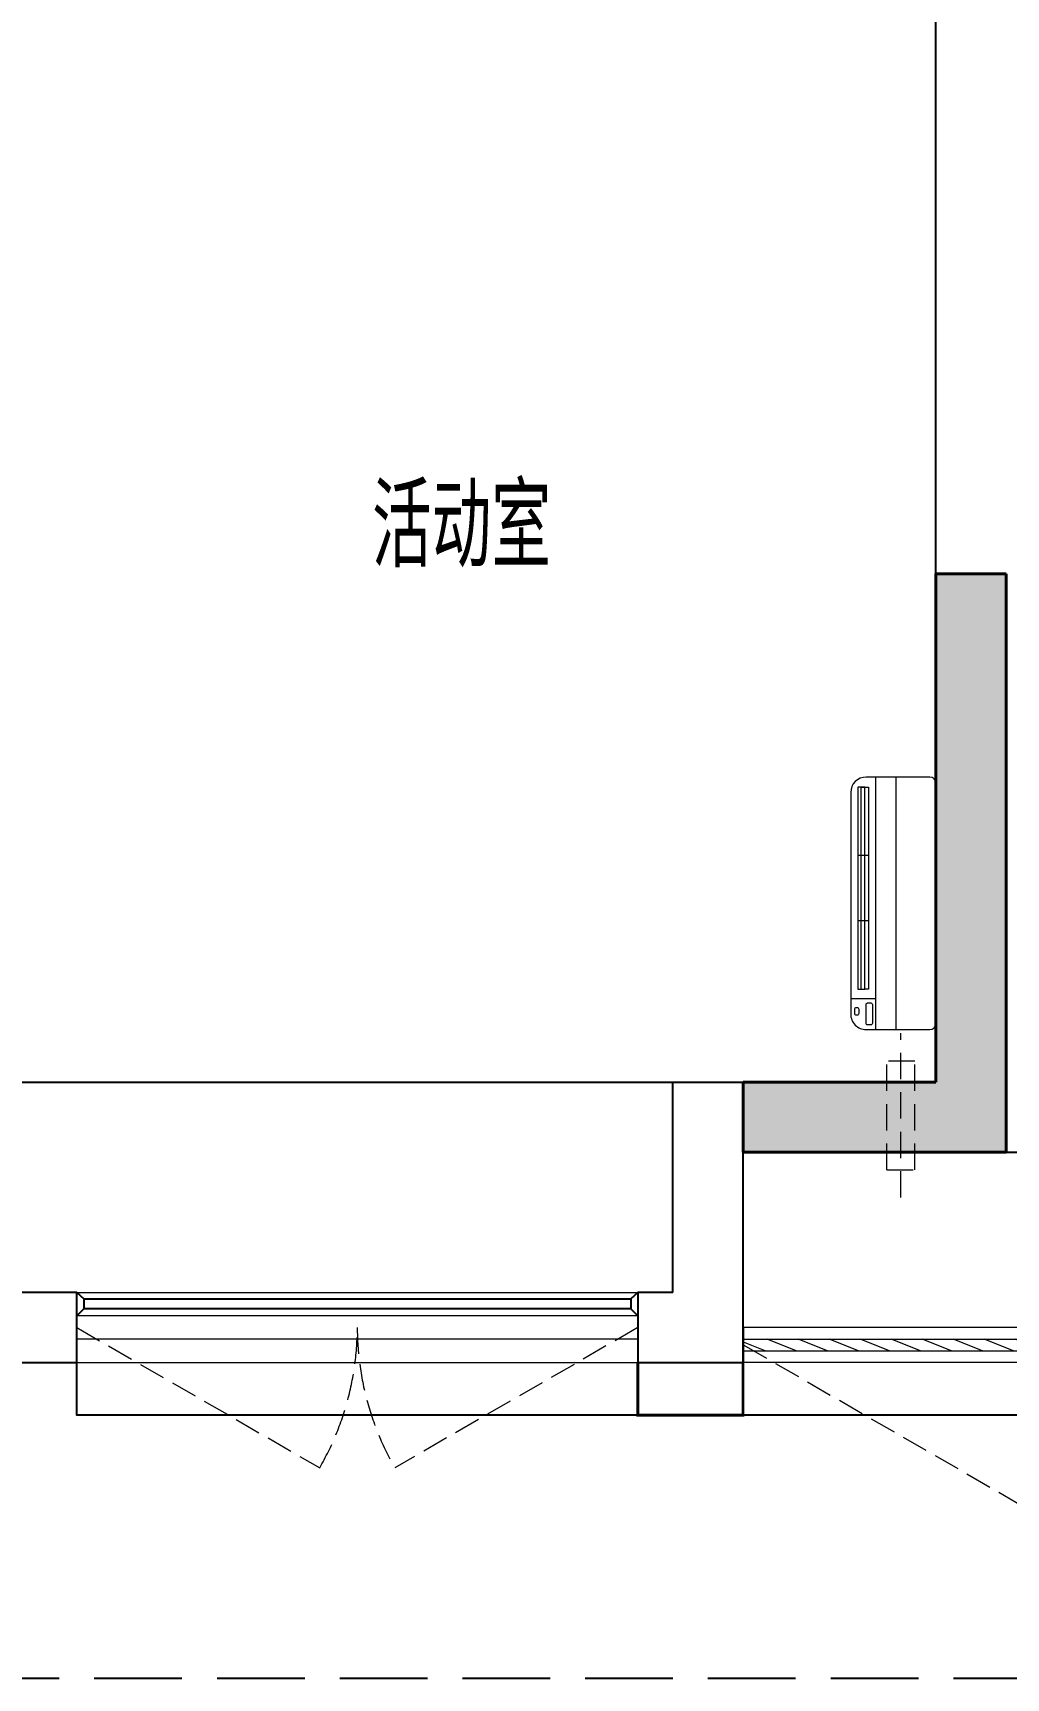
# Model space of a CAD drawing. Extents: x 3753737 to 4713801, y -857380 to 24339.
# Drawn here: x 4053938 to 4056713, y -713910 to -709217 of the extents above; entities that cross this region are included whole.
import ezdxf

# ---------------------------------------------------------------- set-up
doc = ezdxf.new("R2010")
doc.units = 0
doc.header["$LTSCALE"] = 1000
doc.header["$MEASUREMENT"] = 0
doc.linetypes.add('DASH', pattern=[0.35, 0.25, -0.1])
doc.linetypes.add('HIDDEN', pattern=[0.375, 0.25, -0.125])
doc.layers.get('0').update_dxf_attribs({"linetype": 'CONTINUOUS'})
for name, color, linetype in [('!!电气', 1, 'CONTINUOUS'), ('3-栏杆1', 252, 'CONTINUOUS'), ('3.5方案汇报，与郭总、侯月琴确定户型_t8$0$2020.03.04 -1安徽标准化洋房户型(UA）_t8_t8$0$看线', 154, 'CONTINUOUS'), ('WALL', 252, 'CONTINUOUS'), ('卫生间', 6, 'CONTINUOUS'), ('看线', 185, 'CONTINUOUS')]:
    doc.layers.add(name, color=color, linetype=linetype)
for name, color, linetype, lineweight in [('COLUMN', 252, 'CONTINUOUS', 40), ('PUB_HATCH', 8, 'CONTINUOUS', 9), ('PUB_TEXT', 7, 'CONTINUOUS', 20), ('WINDOW', 146, 'CONTINUOUS', 20), ('平面-空调室内机', 176, 'CONTINUOUS', 9), ('平面-空调预留孔', 252, 'CONTINUOUS', 15)]:
    doc.layers.add(name, color=color, linetype=linetype, lineweight=lineweight)
doc.styles.get("Standard").update_dxf_attribs({"font": 'gbenor.shx', "bigfont": 'gbcbig.shx'})

# ---------------------------------------------------------------- blocks, each defined once
blk = doc.blocks.new('A$C148B7D8E')
at = {"layer": '卫生间', "color": 252, "linetype": 'DASH'}
blk.add_lwpolyline([(16100, 14000), (16100, 15400), (7700, 15400), (7700, 10800), (7300, 10800), (7300, 10000), (900, 10000), (900, 9000), (-900, 9000), (-900, -900), (1750, -900), (1750, -2100), (23450, -2100), (23450, -900), (25100, -900)], dxfattribs=at)
blk = doc.blocks.new('GFDGFSDFGD')
at = {"layer": 'PUB_HATCH'}
blk.add_hatch(color=256, dxfattribs=at).paths.add_polyline_path([(435666.6, 364323.7), (436416.6, 364323.7), (436416.6, 365973.7), (436216.6, 365973.7), (436216.6, 364523.7), (435666.6, 364523.7)])
at = {"layer": 'COLUMN', "color": 252}
for p, q in [((436416.6, 365973.7), (436216.6, 365973.7)), ((436216.6, 365973.7), (436216.6, 364523.7)), ((436416.6, 364323.7), (436416.6, 365973.7)), ((436216.6, 364523.7), (435666.6, 364523.7)), ((435666.6, 364523.7), (435666.6, 364323.7)), ((435666.6, 364323.7), (436416.6, 364323.7))]:
    blk.add_line(p, q, dxfattribs=at)
blk = doc.blocks.new('dongkong')
at = {"layer": '平面-空调预留孔', "color": 8, "linetype": 'HIDDEN', "ltscale": 0.3}
for p, q in [((-603796, 210899.9), (-603796, 210431.5)), ((-603836, 210821), (-603836, 210510.8)), ((-603836, 210821), (-603756, 210821)), ((-603756, 210821), (-603756, 210510.8))]:
    blk.add_line(p, q, dxfattribs=at)
blk.add_lwpolyline([(-603756, 210510.8), (-603836, 210510.8)], dxfattribs=at)
blk = doc.blocks.new('A$C001338C2')
at = {"color": 8}
for p, q in [((845, 303.6), (55, 303.6)), ((109.1, 214.8), (109.1, 303.6)), ((0, 248.6), (0, 22)), ((900, 22), (900, 248.6)), ((22, 0), (878, 0))]:
    blk.add_line(p, q, dxfattribs=at)
at = {"color": 8, "lineweight": 5}
for p, q in [((864.6, 278.7), (144.5, 278.7)), ((144.5, 278.7), (144.5, 265.8)), ((387, 278.7), (144.5, 278.7)), ((144.5, 278.7), (144.5, 252.9)), ((144.5, 265.8), (864.6, 265.8)), ((144.5, 239.9), (144.5, 252.9)), ((144.5, 252.9), (864.6, 252.9)), ((864.6, 239.9), (144.5, 239.9)), ((387, 239.9), (387, 278.7)), ((622, 239.9), (387, 239.9)), ((864.6, 278.7), (622, 278.7)), ((622, 278.7), (622, 239.9)), ((864.6, 252.9), (864.6, 278.7)), ((864.6, 265.8), (864.6, 239.9)), ((900, 214.8), (0, 214.8)), ((900, 143.2), (0, 143.2))]:
    blk.add_line(p, q, dxfattribs=at)
at = {"color": 8}
for points in [[(89.2, 226.4), (22.2, 226.4, -0.414214), (16.7, 231.9), (16.7, 243.1, -0.414214), (22.2, 248.6), (89.2, 248.6, -0.414214), (94.7, 243.1), (94.7, 231.9, -0.414214)], [(73.1, 275), (56.8, 275, -0.414214), (51.3, 280.5), (51.3, 283.4, -0.414214), (56.8, 288.9), (73.1, 288.9, -0.414214), (78.6, 283.4), (78.6, 280.5, -0.414214)]]:
    blk.add_lwpolyline(points, format="xyb", close=True, dxfattribs=at)
for centre, radius, start, end in [((55, 248.6), 55, 90, 180), ((845, 248.6), 55, 360, 90), ((22, 22), 22, 180, 270), ((878, 22), 22, 270, 360)]:
    blk.add_arc(centre, radius, start, end, dxfattribs=at)
blk = doc.blocks.new('ASDFSD')
at = {"layer": '3-栏杆1', "color": 5}
for p, q in [((681762.6, 334937.5), (681742.3, 334955.3)), ((681742.3, 334955.3), (681762.6, 334937.5)), ((683322.1, 334937.5), (681762.6, 334937.5)), ((681762.6, 334937.5), (681762.6, 334908.3)), ((683322.1, 334937.5), (683342.3, 334955.3)), ((683342.3, 334955.3), (683322.1, 334937.5)), ((683322.1, 334937.5), (683322.1, 334908.3)), ((681742.3, 334888.4), (681762.6, 334908.3)), ((681762.6, 334908.2), (683322.1, 334908.2)), ((683322.1, 334908.3), (683342.3, 334888.4)), ((683342.3, 334888.4), (683322.1, 334908.3))]:
    blk.add_line(p, q, dxfattribs=at)
blk = doc.blocks.new('$WINLIB2D$00000039')
at = {"color": 0}
for points in [[(-0.5, 0.5), (-0.5, -0.5)], [(0.5, 0.5), (-0.5, 0.5)], [(0.5, -0.5), (0.5, 0.5)], [(-0.5, 0.1667), (0.5, 0.1667)], [(-0.3839, -0.1667), (-0.448, 0.1667)], [(-0.3159, -0.1667), (-0.38, 0.1667)], [(-0.2479, -0.1667), (-0.312, 0.1667)], [(-0.1799, -0.1667), (-0.244, 0.1667)], [(-0.1119, -0.1667), (-0.176, 0.1667)], [(-0.0439, -0.1667), (-0.108, 0.1667)], [(0.0241, -0.1667), (-0.04, 0.1667)], [(0.0921, -0.1667), (0.028, 0.1667)], [(0.16, -0.1667), (0.0959, 0.1667)], [(0.228, -0.1667), (0.1639, 0.1667)], [(0.296, -0.1667), (0.2319, 0.1667)], [(0.364, -0.1667), (0.2999, 0.1667)], [(0.432, -0.1667), (0.3679, 0.1667)], [(0.5, -0.1667), (0.4359, 0.1667)], [(-0.4519, -0.1667), (-0.5, 0.0836)], [(-0.5, -0.1667), (0.5, -0.1667)], [(0.5, -0.5), (-0.5, -0.5)]]:
    blk.add_lwpolyline(points, dxfattribs=at)
blk = doc.blocks.new('$WINLIB2D$00000001')
at = {"color": 0}
for points in [[(-0.5, 0.5), (-0.5, -0.5)], [(-0.5, 0.5), (0.5, 0.5)], [(0.5, -0.5), (0.5, 0.5)], [(0.5, 0.1667), (-0.5, 0.1667)], [(0.5, -0.1667), (-0.5, -0.1667)], [(-0.5, -0.5), (0.5, -0.5)]]:
    blk.add_lwpolyline(points, dxfattribs=at)
blk = doc.blocks.new('A$C5F341E43')
at = {"color": 252, "const_width": 8}
blk.add_lwpolyline([(15050, -100), (15050, -250), (14750, -250), (14750, -100)], dxfattribs=at)
at = {"layer": '3.5方案汇报，与郭总、侯月琴确定户型_t8$0$2020.03.04 -1安徽标准化洋房户型(UA）_t8_t8$0$看线', "color": 252, "ltscale": 10}
blk.add_line((12600, 700), (14850, 700), dxfattribs=at)
at = {"layer": 'WALL', "color": 252}
for p, q in [((15600, 1800), (15600, 4700)), ((15600, 700), (15600, 1800)), ((14850, 700), (15600, 700)), ((14850, 100), (14850, 700)), ((15050, 500), (15700, 500)), ((15050, -100), (15050, 500)), ((15700, 500), (16350, 500)), ((13150, 100), (12600, 100)), ((13150, -100), (13150, 100)), ((14850, 100), (14750, 100)), ((14750, 100), (14750, -100)), ((12500, -100), (13150, -100)), ((14750, -100), (15050, -100))]:
    blk.add_line(p, q, dxfattribs=at)
at = {"layer": 'WINDOW', "color": 252, "linetype": 'DASH', "ltscale": 0.3}
for points in [[(13150, 0), (13842.8, -400, 0.131652), (13950, 0)], [(14750, 0), (14057.2, -400, -0.131652), (13950, 0)], [(15051.9, -50), (16177.8, -700, 0.131652), (16351.9, -50)]]:
    blk.add_lwpolyline(points, format="xyb", dxfattribs=at)
at = {"layer": '看线', "color": 252, "ltscale": 0.5}
for points in [[(14750, -100), (14750, -250), (13150, -250), (13150, -100)], [(16350, -250), (15050, -250)]]:
    blk.add_lwpolyline(points, dxfattribs=at)
at = {"color": 252}
for name, p in [('A$C148B7D8E', (-100, 1100)), ('GFDGFSDFGD', (-420616.6, -363823.7))]:
    blk.add_blockref(name, p, dxfattribs=at)
at = {"color": 252, "xscale": -1}
blk.add_blockref('ASDFSD', (696492.3, -334855.3), dxfattribs=at)
at = {"layer": 'WINDOW', "color": 252}
for name, p, xscale, yscale, zscale in [('$WINLIB2D$00000001', (13950, 0), 1600, -200, 1600), ('$WINLIB2D$00000039', (15701, -50), 1299.999999983003, 100, 1299.999999983003)]:
    blk.add_blockref(name, p, dxfattribs=dict(at, xscale=xscale, yscale=yscale, zscale=zscale))
at = {"layer": '平面-空调室内机', "color": 252, "ltscale": 0.3, "xscale": -1, "rotation": 180}
blk.add_blockref('dongkong', (619295.9, 211270.8), dxfattribs=at)
at = {"layer": '平面-空调预留孔', "color": 252, "xscale": 0.800000000046565, "yscale": 0.800000000046565, "zscale": 0.800000000046565, "rotation": 90.00000023343011}
blk.add_blockref('A$C001338C2', (15599.8, 850), dxfattribs=at)
at = {"layer": 'PUB_TEXT', "color": 252}
blk.add_text('活动室', height=236.31, dxfattribs=at).set_placement((13992, 2168.3))

msp = doc.modelspace()

# ---------------------------------------------------------------- block references
at = {"layer": '!!电气'}
msp.add_blockref('A$C5F341E43', (4040913.4, -712910.2), dxfattribs=at)

doc.saveas('drawing.dxf')
